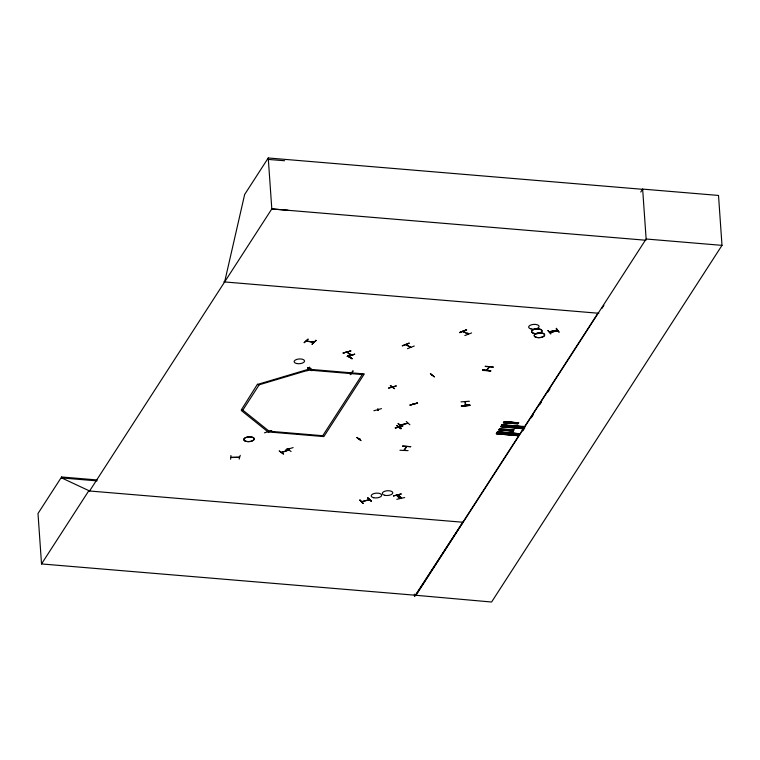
<?xml version="1.0" encoding="UTF-8"?>
<svg xmlns="http://www.w3.org/2000/svg" width="760" height="760" viewBox="0 0 760 760"><rect width="100%" height="100%" fill="white"/><g stroke="black" fill="none" stroke-linecap="round" stroke-linejoin="round"><path stroke-width="1.14" d="M309.976 369.027L310.935 368.923L310.555 368.077M359.005 438.976L359.755 438.757M392.54 387.077L393.499 386.945L392.426 387.21M398.886 427.262L398.259 427.471M399.931 450.243L408.091 450.642M482.724 369.854L490.77 370.899L482.628 370.405M549.366 331.702L557.422 330.106L549.489 331.787M553.517 331.502L553.109 331.16L554.068 331.388M393.423 495.881L401.185 494.038M361.599 501.657L369.255 499.643M496.508 433.418L518.101 435.328M497.249 432.298L519.061 434.083L497.258 432.307L497.515 431.898M497.439 432.012L497.562 431.48L519.26 433.751M513.475 430.663L513.266 431.205L498.74 429.989L498.95 429.447L513.551 430.758M500.831 426.426L522.567 428.659L500.792 426.835M501.078 426.056L500.935 426.626L522.87 428.003M501.837 424.897L523.573 427.13L523.858 426.351M523.64 426.844L501.933 425.096L502.075 424.526M502.189 424.697L523.972 426.512M503.414 422.788L518.073 423.805L503.319 422.826M504.089 421.772L518.728 422.826L503.928 422.019L518.662 422.798L504.203 421.61M518.044 435.651L496.27 433.789L518.025 435.651L518.329 434.834L496.641 433.209M518.443 434.995L496.556 433.171M519.023 434.122L519.298 433.722L497.334 431.984L519.213 433.837M522.851 427.88L522.614 428.412M343.311 353.067L350.816 350.892M239.153 459.106L240.236 455.306M264.452 432.829L271.728 430.521M373.863 410.751L381.501 408.633M396.188 385.909L388.731 388.094M403.978 450.338L406.277 446.642M406.685 446.652L404.282 450.385M486.828 369.474L486.913 370.614M487.008 370.538L489.089 366.785M489.364 366.89L486.6 370.5M400.016 425.115L407.74 423.168M407.854 423.282L400.216 425.21M224.637 281.951L244.653 194.484L268.242 157.975L642.399 189.297M402.211 345.733L409.041 343.083M409.25 343.188L402.486 345.904M459.581 332.557L466.64 329.688M459.809 332.642L466.611 330.011M283.309 454.052L279.176 450.917L283.613 453.919M311.913 370.623L307.676 367.574L311.885 370.652M356.706 437.541L361.028 440.619L357.124 437.437M390.269 385.605L394.554 388.721L390.649 385.548M359.917 500.061L363.005 503.414M496.328 433.504L518.216 435.337M513.988 429.998L499.415 428.972L514.149 429.733M397.983 423.595L401.688 426.749M398.354 423.415L401.631 426.816M396.463 495.206L399.788 498.512M550.63 333.887L547.846 330.429L551 333.744M465.082 402.154L465.358 405.565M465.395 405.612L465.31 404.5M304.219 342.637L308.19 339.045L304.171 342.684M307.04 370.918L309.51 367.127M281.723 452.447L288.705 450.053M230.622 459.258L230.926 455.477M349.22 357.533L349.714 357.19M359.888 438.881L359.147 439.08M392.616 387.058L393.101 387.391L392.416 387.173M431.528 375.459L432.278 375.411M406.324 344.954L406.153 344.594M410.704 347.462L410.447 347.054M463.144 331.464L468.074 334.295M467.59 334.048L468.331 334.181M468.274 334.153L463.381 331.369M369.284 499.804L361.722 501.771M96.995 479.949L61.588 476.985L38 513.494L41.524 563.939L415.682 595.26L597.911 313.196M41.524 563.939L88.73 490.865L89.613 490.941M257.573 384.037L241.243 410.001L242.81 410.134L269.135 431.224L322.743 435.717M308.598 369.018L309.301 369.084L308.665 370.053L259.179 384.798L257.611 384.665M322.269 436.458L362.748 373.796M402.667 446.015L410.695 446.68M485.212 366.462L493.25 367.137M640.756 192.023L642.646 189.097L718.514 195.443L722 245.366L491.578 602.024L415.682 595.26M415.71 595.678L646.133 239.01L642.646 189.097M522.899 430.74L524.827 427.747M531.259 417.791L533.197 414.808M539.619 404.852L541.557 401.869M547.989 391.913L549.917 388.93M601.977 308.341L603.886 305.377M350.588 372.704L351.386 372.761M350.17 374.594L353.115 370.794L350.616 374.613M398.44 496.669L399.152 496.413M268.128 431.908L268.812 432.126L268.432 431.832M289.455 448.704L288.8 448.457M413.744 403.969L413.098 403.807M399.048 426.721L398.392 426.474M346.969 352.127L350.759 355.338M350.303 355.015L350.331 354.284M410.97 347.349L406.068 344.574M463.505 330.676L463.638 331.787L463.847 330.875M307.012 341.173L306.375 340.879L313.738 342.294M312.778 342.256L313.661 342.276L313.576 341.497M313.063 341.401L312.854 342.276L312.806 341.544M315.751 340.518L312.094 344.213M312.056 344.166L316.027 340.575M231.059 457.33L239.352 457.178M239.391 457.33L231.201 457.501M351.025 355.262L347.272 352.079M363.29 503.339L359.86 499.975L362.966 503.471M396.786 495.092L400.206 498.456M399.399 496.764L398.867 496.897M281.666 452.295L288.895 450.043M414.257 346.019L407.464 348.688M459.581 332.576L466.412 329.906M471.599 332.937L464.854 335.549M309.101 369.236L308.332 369.16M350.664 372.562L351.471 372.628M465.68 405.593L465.433 401.859M362.273 374.537L308.665 370.053L307.895 369.436L258.409 384.18L259.179 384.798L242.81 410.134L241.366 410.562L267.691 431.661L269.135 431.224L268.66 431.965L323.836 436.582L364.315 373.93L309.026 369.255M348.963 357.409L349.638 357.209M310.859 368.923L310.108 369.141M352.146 358.71L347.833 355.661L352.137 358.673M430.397 373.702L434.292 376.884M388.569 388.018L396.235 386.004M378.109 410.238L378.043 409.127M417.591 403.113L409.963 405.089L417.572 403.047M409.934 405.137L417.411 402.904M285.694 449.863L293.113 447.592M395.228 427.889L402.895 425.875L395.285 427.88M402.895 425.856L395.447 428.041M400.834 428.688L396.872 425.6L401.185 428.659M350.341 354.977L350.702 354.217M347.339 356.506L354.644 354.226M409.897 424.783L406.239 421.477M401.156 493.914L393.462 495.976M404.69 497.543L396.815 499.31M549.86 332.291L557.774 330.505M558.999 332.13L556.244 328.272M310.184 369.151L310.033 368.229M461.026 401.878L469.423 401.242M466.564 405.118C476.776 404.643 461.861 406.619 461.349 406.049M466.564 405.175L469.718 404.947M469.737 405.308L461.339 405.906L469.756 405.498M350.597 354.901L350.588 354.207M463.514 331.417L463.952 331.664M463.6 331.749L463.324 330.647M351.205 372.77L350.578 372.695M377.976 409.849L377.891 409.089M313.424 342.409L306.195 341.012M268.346 159.429L284.648 160.74M288.106 210.244L271.805 208.934L89.585 490.988L61.655 477.926L61.588 476.985M646.133 239.01L722 245.366M645.962 240.255L271.805 208.934L268.242 157.975M223.754 281.874L598.794 313.272M493.269 367.033L485.336 366.215M490.798 370.937L482.724 369.844M501.951 425.058L523.811 426.769M498.921 429.723L513.447 430.939L498.788 429.799M402.543 446.148L410.704 446.709M61.655 477.926L97.061 480.89M88.701 490.922L462.859 522.244L414.542 596.514L414.38 594.158M286.995 448.457L291.08 451.526M347.89 355.566L351.794 358.748M430.454 373.616L434.359 376.798M396.929 425.514L400.872 428.697M367.64 497.971L371.117 501.267M397.822 494.817L401.137 498.151M401.46 498.085L398.145 494.75L401.498 498.113M556.32 328.586L559.065 332.044M316.065 340.613L315.685 340.185M410.533 347.434L405.83 344.669M378.072 410.21L377.625 409.165M347.349 356.544L354.692 354.217L347.187 356.364M397.755 494.903L401.071 498.237M486.723 369.512L486.818 370.243M467.884 333.194L467.903 333.934L467.713 333.165M467.476 333.25L467.561 334.067M465.69 404.519L465.699 405.251M465.604 404.481L465.652 405.213M465.272 404.548L465.281 405.279M312.94 341.42L312.997 342.152M309.092 368.685L309.139 369.312M307.847 368.809L307.895 369.436M343.14 352.944L350.854 351.015L343.14 352.982M368.001 497.942L371.478 501.239L368.001 497.923M557.897 330.714L549.964 332.424L557.916 330.762M536.655 337.421A5.244 2.384 -4 0 0 544.654 335.036A5.244 2.384 -4 0 0 536.968 333.279A5.263 2.394 -4 0 0 536.636 337.44A5.263 2.394 -4 0 0 544.673 335.046A5.263 2.394 -4 0 0 536.959 333.279A5.244 2.384 -4 0 0 536.655 337.421M531.078 328.956A5.263 2.394 -4 0 0 539.106 326.562A5.263 2.394 -4 0 0 531.392 324.795A5.263 2.394 -4 0 0 531.078 328.956M534.024 333.431A5.244 2.384 -4 0 0 542.022 331.047A5.244 2.384 -4 0 0 534.337 329.289A5.263 2.394 -4 0 0 534.005 333.45A5.263 2.394 -4 0 0 542.042 331.056A5.263 2.394 -4 0 0 534.327 329.289A5.244 2.384 -4 0 0 534.024 333.431M384.759 495.301A5.263 2.394 -4 0 0 392.787 492.907A5.263 2.394 -4 0 0 385.073 491.14A5.263 2.394 -4 0 0 384.759 495.301M373.635 497.724A5.263 2.394 -4 0 0 381.672 495.33A5.263 2.394 -4 0 0 373.948 493.563A5.263 2.394 -4 0 0 373.635 497.724M296.562 363.508A5.244 2.384 -4 0 0 304.57 361.123A5.244 2.384 -4 0 0 296.875 359.366A5.244 2.384 -4 0 0 296.562 363.508M246.221 441.408A5.244 2.384 -4 0 0 254.22 439.023A5.244 2.384 -4 0 0 246.534 437.266A5.244 2.384 -4 0 0 246.221 441.408A5.244 2.384 -4 0 0 254.23 439.042A5.244 2.384 -4 0 0 246.534 437.285A5.244 2.384 -4 0 0 246.221 441.427"/></g></svg>
